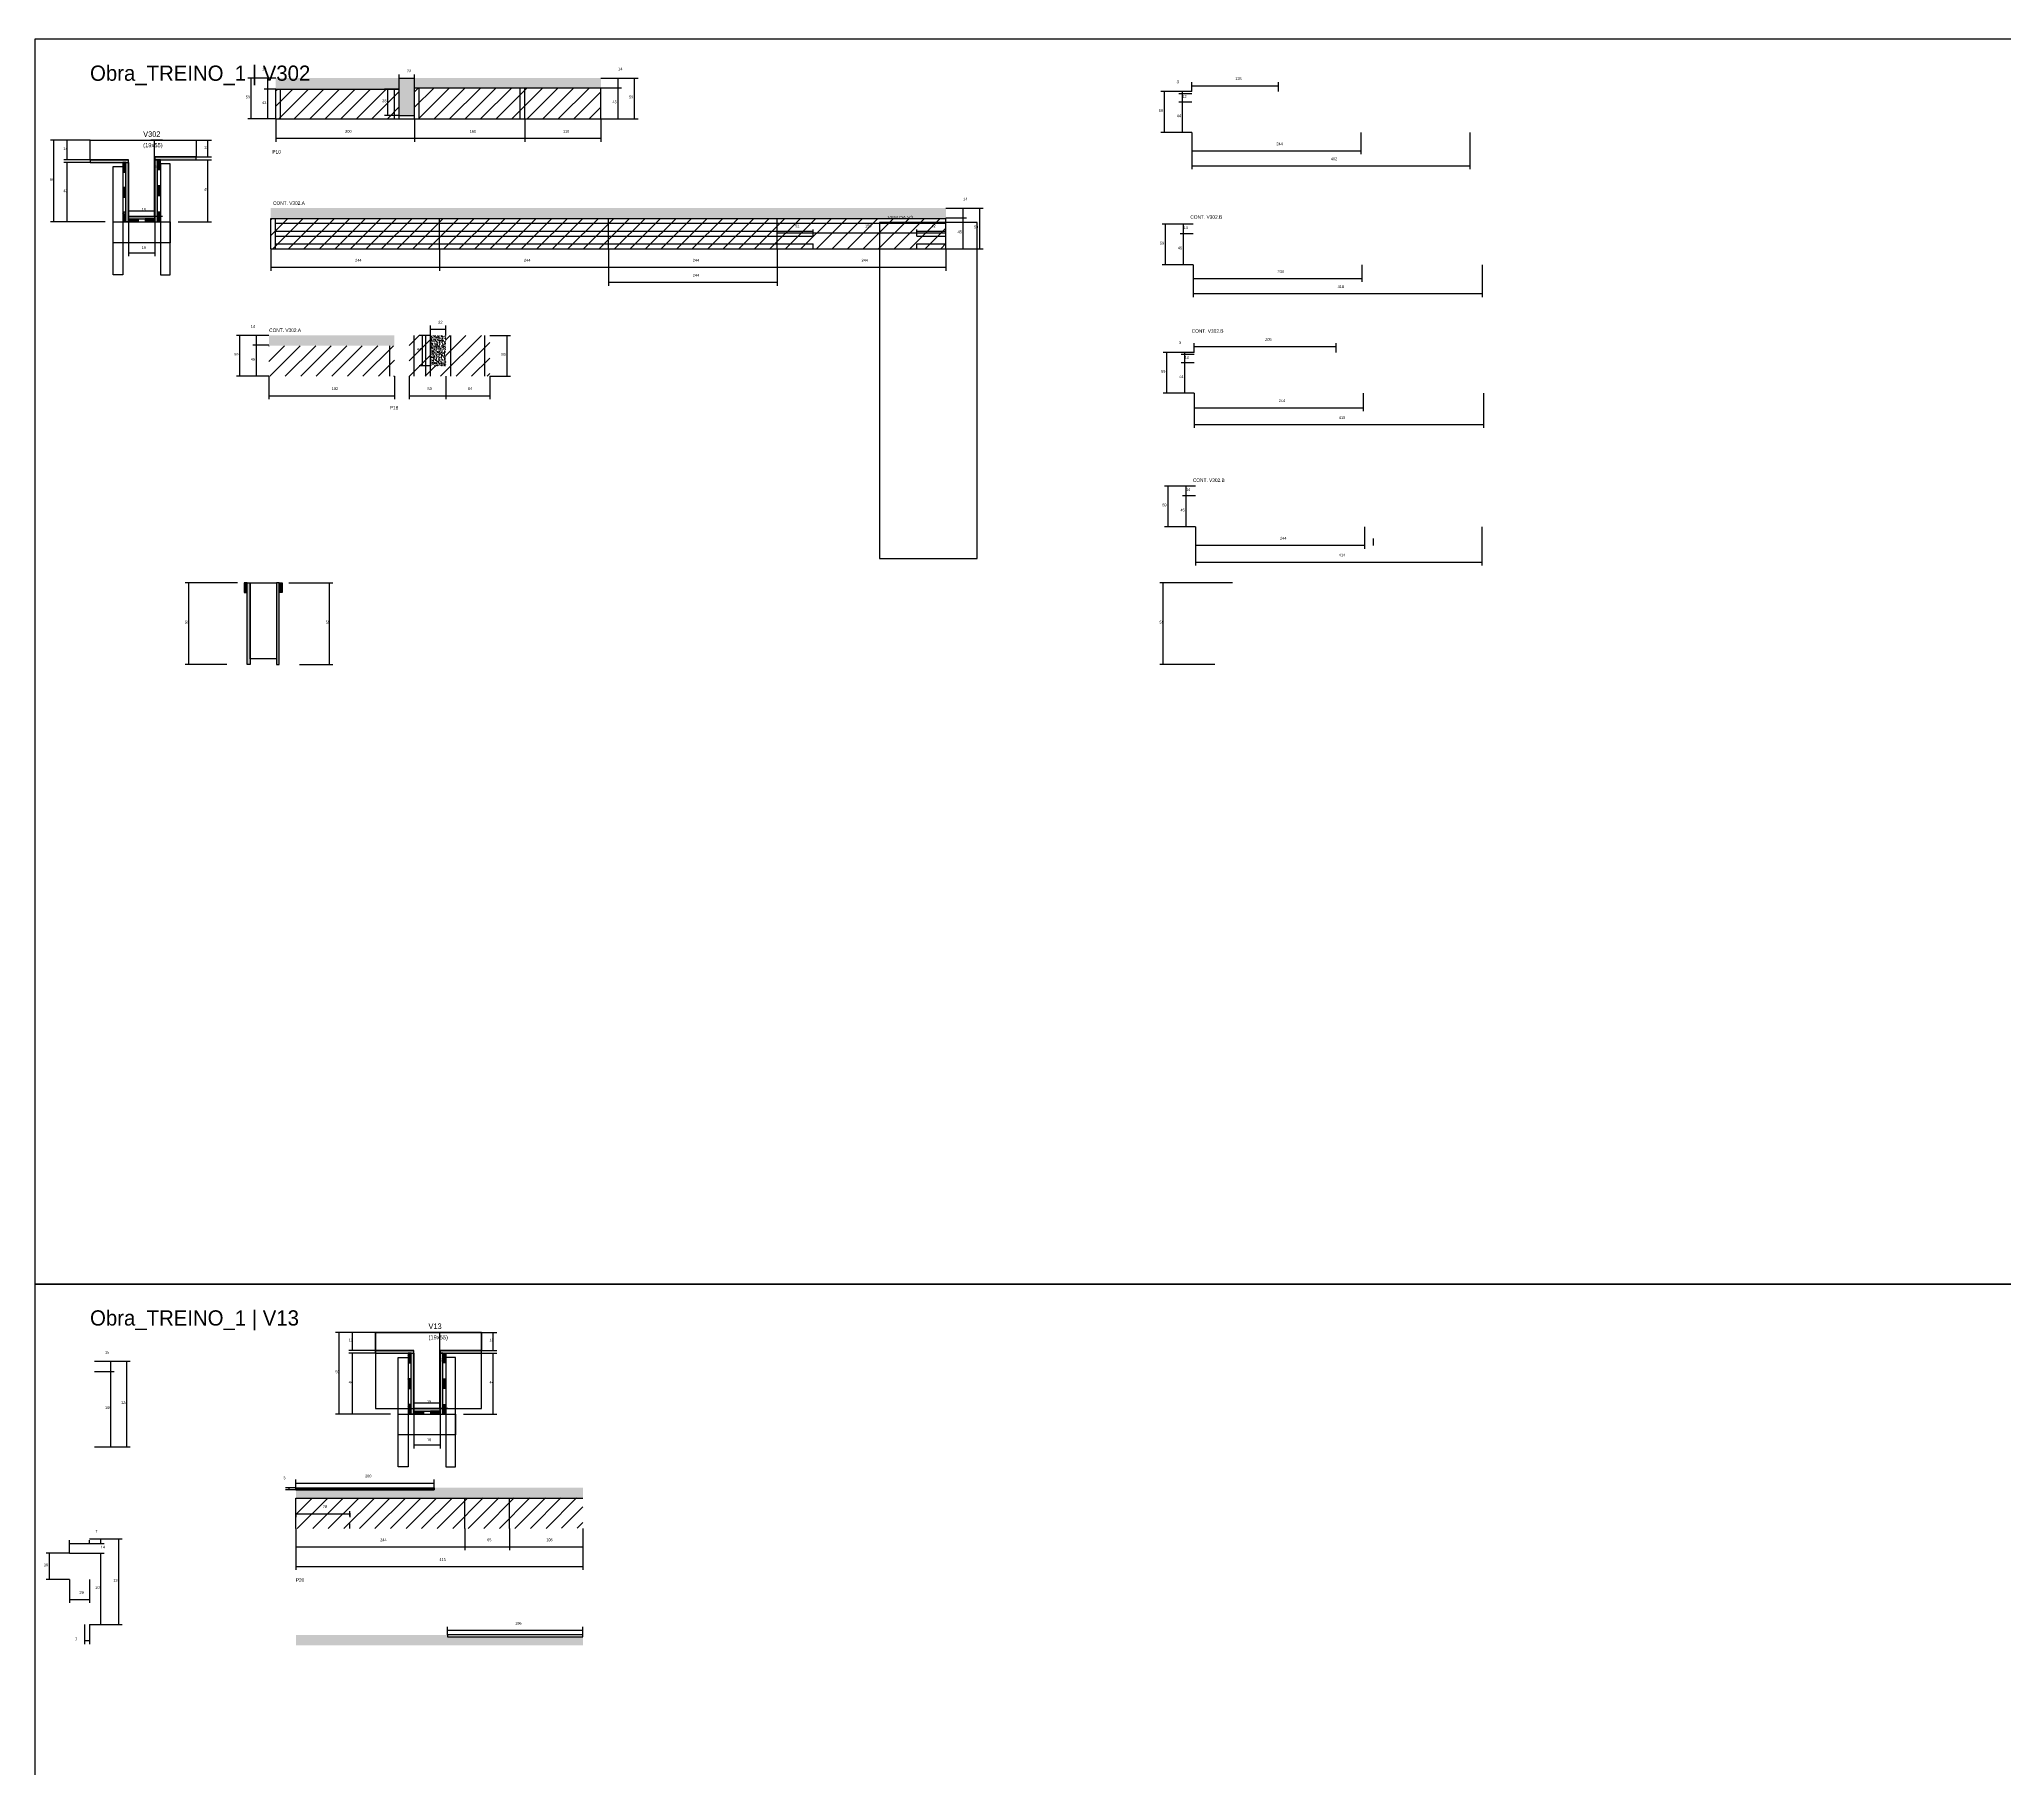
# Model space of a CAD drawing. Header units: metres. Extents: x -41 to 34840, y -36000 to 1848.
# Drawn here: x 5807 to 8648, y -701 to 1800 of the extents above; entities that cross this region are included whole.
import ezdxf

# ---------------------------------------------------------------- set-up
doc = ezdxf.new("R2010")
doc.units = ezdxf.units.M
for name, color, linetype in [('CELL_BORDER', 8, 'Continuous'), ('CONCRETO', 251, 'Continuous'), ('COTA', 4, 'Continuous'), ('Cota Seção (2x)', 4, 'Continuous'), ('Hachura', 253, 'Continuous'), ('LABEL_ID', 3, 'Continuous'), ('Madeira', 126, 'Continuous'), ('NOMENCLATURA', 7, 'Continuous'), ('Painéis', 200, 'Continuous'), ('REAPROVEITAMENTO', 251, 'Continuous'), ('SARR_2.2x7', 40, 'Continuous'), ('SARR_3.5x7', 81, 'Continuous'), ('SARR_EDITAR', 141, 'Continuous'), ('Texto Seção', 7, 'Continuous')]:
    doc.layers.add(name, color=color, linetype=linetype)

msp = doc.modelspace()

# ---------------------------------------------------------------- hatches: boundary and pattern name
at = {"layer": 'COTA'}
h = msp.add_hatch(dxfattribs=at)
h.set_pattern_fill('AR-CONC', scale=0.03)
h.paths.add_polyline_path([(6349, 1690), (6349, 1730), (6349, 1730), (6618.5, 1730), (6618.5, 1730), (6618.5, 1744), (6618.5, 1744), (6148.5, 1744), (6148.5, 1744), (6148.5, 1728), (6148.5, 1728), (6327, 1728), (6327, 1728), (6327, 1690), (6327, 1690), (6349, 1690)])
h = msp.add_hatch(dxfattribs=at)
h.set_pattern_fill('AR-CONC', scale=0.03)
h.paths.add_polyline_path([(7117.2, 1541), (7117.2, 1556), (7117.2, 1556), (6141.2, 1556), (6141.2, 1556), (6141.2, 1541), (6141.2, 1541), (7117.2, 1541)])
h = msp.add_hatch(dxfattribs=at)
h.set_pattern_fill('AR-CONC', scale=0.03)
h.paths.add_polyline_path([(6138.5, 1371.8), (6138.5, 1356.8), (6138.5, 1356.8), (6320, 1356.8), (6320, 1356.8), (6320, 1371.8), (6320, 1371.8), (6138.5, 1371.8)])
h = msp.add_hatch(dxfattribs=at)
h.set_pattern_fill('AR-CONC', scale=0.03)
h.paths.add_polyline_path([(6394.3, 1327.8), (6394.3, 1371.8), (6394.3, 1371.8), (6372.3, 1371.8), (6372.3, 1371.8), (6372.3, 1327.8), (6372.3, 1327.8), (6394.3, 1327.8)])
h = msp.add_hatch(dxfattribs=at)
h.set_pattern_fill('AR-CONC', scale=0.03)
h.paths.add_polyline_path([(6377.5, -297.5), (6177.5, -297.5), (6177.5, -297.5), (6177.5, -309.5), (6177.5, -309.5), (6592.5, -309.5), (6592.5, -309.5), (6592.5, -294.5), (6592.5, -294.5), (6377.5, -294.5), (6377.5, -294.5), (6377.5, -297.5)])
h = msp.add_hatch(dxfattribs=at)
h.set_pattern_fill('AR-CONC', scale=0.03)
h.paths.add_polyline_path([(6396.5, -510.4), (6592.5, -510.4), (6592.5, -510.4), (6592.5, -522.4), (6592.5, -522.4), (6177.5, -522.4), (6177.5, -522.4), (6177.5, -507.4), (6177.5, -507.4), (6396.5, -507.4), (6396.5, -507.4), (6396.5, -510.4)])
at = {"layer": 'Hachura'}
h = msp.add_hatch(color=8, dxfattribs=at)
h.dxf.hatch_style = 1
h.paths.add_polyline_path([(5935.6, 1621.9), (5935.6, 1625.9), (5935.6, 1625.9), (5880, 1625.9), (5880, 1625.9), (5880, 1621.9), (5880, 1621.9), (5935.6, 1621.9)])
h = msp.add_hatch(dxfattribs=at)
h.set_pattern_fill('ANSI31', scale=0.5)
h.paths.add_polyline_path([(5927.2, 1607.9), (5931.6, 1607.9), (5931.6, 1607.9), (5931.6, 1621.9), (5931.6, 1621.9), (5927.2, 1621.9), (5927.2, 1621.9), (5927.2, 1607.9)])
h = msp.add_hatch(color=8, dxfattribs=at)
h.dxf.hatch_style = 1
h.paths.add_polyline_path([(5931.6, 1621.9), (5935.6, 1621.9), (5935.6, 1621.9), (5935.6, 1535.9), (5935.6, 1535.9), (5931.6, 1535.9), (5931.6, 1535.9), (5931.6, 1621.9)])
h = msp.add_hatch(color=8, dxfattribs=at)
h.dxf.hatch_style = 1
h.paths.add_polyline_path([(6033.6, 1625.9), (6033.6, 1629.9), (6033.6, 1629.9), (5973.6, 1629.9), (5973.6, 1629.9), (5973.6, 1625.9), (5973.6, 1625.9), (6033.6, 1625.9)])
h = msp.add_hatch(color=8, dxfattribs=at)
h.dxf.hatch_style = 1
h.paths.add_polyline_path([(5977.6, 1625.9), (5973.6, 1625.9), (5973.6, 1625.9), (5973.6, 1535.9), (5973.6, 1535.9), (5977.6, 1535.9), (5977.6, 1535.9), (5977.6, 1625.9)])
h = msp.add_hatch(dxfattribs=at)
h.set_pattern_fill('ANSI31', scale=0.5)
h.paths.add_polyline_path([(5977.6, 1611.9), (5982, 1611.9), (5982, 1611.9), (5982, 1625.9), (5982, 1625.9), (5977.6, 1625.9), (5977.6, 1625.9), (5977.6, 1611.9)])
h = msp.add_hatch(dxfattribs=at)
h.set_pattern_fill('ANSI31', scale=0.5)
h.paths.add_polyline_path([(5927.2, 1571.9), (5931.6, 1571.9), (5931.6, 1571.9), (5931.6, 1585.9), (5931.6, 1585.9), (5927.2, 1585.9), (5927.2, 1585.9), (5927.2, 1571.9)])
h = msp.add_hatch(dxfattribs=at)
h.set_pattern_fill('ANSI31', scale=0.5)
h.paths.add_polyline_path([(5977.6, 1573.9), (5982, 1573.9), (5982, 1573.9), (5982, 1587.9), (5982, 1587.9), (5977.6, 1587.9), (5977.6, 1587.9), (5977.6, 1573.9)])
h = msp.add_hatch(dxfattribs=at)
h.set_pattern_fill('ANSI31', scale=0.5)
h.paths.add_polyline_path([(5927.2, 1535.9), (5931.6, 1535.9), (5931.6, 1535.9), (5931.6, 1549.9), (5931.6, 1549.9), (5927.2, 1549.9), (5927.2, 1549.9), (5927.2, 1535.9)])
h = msp.add_hatch(color=8, dxfattribs=at)
h.dxf.hatch_style = 1
h.paths.add_polyline_path([(5973.6, 1540.3), (5973.6, 1543.9), (5973.6, 1543.9), (5935.6, 1543.9), (5935.6, 1543.9), (5935.6, 1540.3), (5935.6, 1540.3), (5973.6, 1540.3)])
h = msp.add_hatch(dxfattribs=at)
h.set_pattern_fill('ANSI31', scale=0.5)
h.paths.add_polyline_path([(5935.6, 1535.9), (5935.6, 1540.3), (5935.6, 1540.3), (5949.6, 1540.3), (5949.6, 1540.3), (5949.6, 1535.9), (5949.6, 1535.9), (5935.6, 1535.9)])
h = msp.add_hatch(dxfattribs=at)
h.set_pattern_fill('ANSI31', scale=0.5)
h.paths.add_polyline_path([(5973.6, 1535.9), (5973.6, 1540.3), (5973.6, 1540.3), (5959.6, 1540.3), (5959.6, 1540.3), (5959.6, 1535.9), (5959.6, 1535.9), (5973.6, 1535.9)])
h = msp.add_hatch(dxfattribs=at)
h.set_pattern_fill('ANSI31', scale=0.5)
h.paths.add_polyline_path([(5977.6, 1535.9), (5982, 1535.9), (5982, 1535.9), (5982, 1549.9), (5982, 1549.9), (5977.6, 1549.9), (5977.6, 1549.9), (5977.6, 1535.9)])
h = msp.add_hatch(dxfattribs=at)
h.set_pattern_fill('ANSI31', scale=0.5)
h.paths.add_polyline_path([(6102.9, 1000.1), (6107.3, 1000.1), (6107.3, 1000.1), (6107.3, 1014.1), (6107.3, 1014.1), (6102.9, 1014.1), (6102.9, 1014.1), (6102.9, 1000.1)])
h = msp.add_hatch(color=8, dxfattribs=at)
h.dxf.hatch_style = 1
h.paths.add_polyline_path([(6111.3, 1014.1), (6107.3, 1014.1), (6107.3, 1014.1), (6107.3, 896.1), (6107.3, 896.1), (6111.3, 896.1), (6111.3, 896.1), (6111.3, 1014.1)])
h = msp.add_hatch(color=8, dxfattribs=at)
h.dxf.hatch_style = 1
h.paths.add_polyline_path([(6153.3, 1014.1), (6149.3, 1014.1), (6149.3, 1014.1), (6149.3, 896.1), (6149.3, 896.1), (6153.3, 896.1), (6153.3, 896.1), (6153.3, 1014.1)])
h = msp.add_hatch(dxfattribs=at)
h.set_pattern_fill('ANSI31', scale=0.5)
h.paths.add_polyline_path([(6157.7, 1000.1), (6153.3, 1000.1), (6153.3, 1000.1), (6153.3, 1014.1), (6153.3, 1014.1), (6157.7, 1014.1), (6157.7, 1014.1), (6157.7, 1000.1)])
h = msp.add_hatch(color=8, dxfattribs=at)
h.dxf.hatch_style = 1
h.paths.add_polyline_path([(6348, -100), (6348, -96), (6348, -96), (6292.4, -96), (6292.4, -96), (6292.4, -100), (6292.4, -100), (6348, -100)])
h = msp.add_hatch(dxfattribs=at)
h.set_pattern_fill('ANSI31', scale=0.5)
h.paths.add_polyline_path([(6339.6, -114), (6344, -114), (6344, -114), (6344, -100), (6344, -100), (6339.6, -100), (6339.6, -100), (6339.6, -114)])
h = msp.add_hatch(color=8, dxfattribs=at)
h.dxf.hatch_style = 1
h.paths.add_polyline_path([(6344, -100), (6348, -100), (6348, -100), (6348, -188), (6348, -188), (6344, -188), (6344, -188), (6344, -100)])
h = msp.add_hatch(color=8, dxfattribs=at)
h.dxf.hatch_style = 1
h.paths.add_polyline_path([(6446, -100), (6446, -96), (6446, -96), (6386, -96), (6386, -96), (6386, -100), (6386, -100), (6446, -100)])
h = msp.add_hatch(color=8, dxfattribs=at)
h.dxf.hatch_style = 1
h.paths.add_polyline_path([(6390, -98), (6386, -98), (6386, -98), (6386, -188), (6386, -188), (6390, -188), (6390, -188), (6390, -98)])
h = msp.add_hatch(dxfattribs=at)
h.set_pattern_fill('ANSI31', scale=0.5)
h.paths.add_polyline_path([(6394.4, -114), (6390, -114), (6390, -114), (6390, -100), (6390, -100), (6394.4, -100), (6394.4, -100), (6394.4, -114)])
h = msp.add_hatch(dxfattribs=at)
h.set_pattern_fill('ANSI31', scale=0.5)
h.paths.add_polyline_path([(6339.6, -151), (6344, -151), (6344, -151), (6344, -137), (6344, -137), (6339.6, -137), (6339.6, -137), (6339.6, -151)])
h = msp.add_hatch(dxfattribs=at)
h.set_pattern_fill('ANSI31', scale=0.5)
h.paths.add_polyline_path([(6394.4, -151), (6390, -151), (6390, -151), (6390, -137), (6390, -137), (6394.4, -137), (6394.4, -137), (6394.4, -151)])
h = msp.add_hatch(dxfattribs=at)
h.set_pattern_fill('ANSI31', scale=0.5)
h.paths.add_polyline_path([(6339.6, -188), (6344, -188), (6344, -188), (6344, -174), (6344, -174), (6339.6, -174), (6339.6, -174), (6339.6, -188)])
h = msp.add_hatch(color=8, dxfattribs=at)
h.dxf.hatch_style = 1
h.paths.add_polyline_path([(6386, -183.6), (6386, -180), (6386, -180), (6348, -180), (6348, -180), (6348, -183.6), (6348, -183.6), (6386, -183.6)])
h = msp.add_hatch(dxfattribs=at)
h.set_pattern_fill('ANSI31', scale=0.5)
h.paths.add_polyline_path([(6348, -188), (6348, -183.6), (6348, -183.6), (6362, -183.6), (6362, -183.6), (6362, -188), (6362, -188), (6348, -188)])
h = msp.add_hatch(dxfattribs=at)
h.set_pattern_fill('ANSI31', scale=0.5)
h.paths.add_polyline_path([(6386, -188), (6386, -183.6), (6386, -183.6), (6372, -183.6), (6372, -183.6), (6372, -188), (6372, -188), (6386, -188)])
h = msp.add_hatch(dxfattribs=at)
h.set_pattern_fill('ANSI31', scale=0.5)
h.paths.add_polyline_path([(6394.4, -188), (6390, -188), (6390, -188), (6390, -174), (6390, -174), (6394.4, -174), (6394.4, -174), (6394.4, -188)])
at = {"layer": 'REAPROVEITAMENTO'}
h = msp.add_hatch(dxfattribs=at)
h.set_pattern_fill('ANSI31', scale=5)
h.paths.add_polyline_path([(6327, 1685), (6327, 1728), (6327, 1728), (6148.5, 1728), (6148.5, 1728), (6148.5, 1685), (6148.5, 1685), (6327, 1685)])
h = msp.add_hatch(dxfattribs=at)
h.set_pattern_fill('ANSI31', scale=5)
h.paths.add_polyline_path([(6618.5, 1685), (6618.5, 1730), (6618.5, 1730), (6349, 1730), (6349, 1730), (6349, 1685), (6349, 1685), (6618.5, 1685)])
h = msp.add_hatch(dxfattribs=at)
h.set_pattern_fill('ANSI31', scale=5)
h.paths.add_polyline_path([(6141.2, 1541), (6141.2, 1497), (6141.2, 1497), (7117.2, 1497), (7117.2, 1497), (7117.2, 1541), (7117.2, 1541), (6141.2, 1541)])
h = msp.add_hatch(dxfattribs=at)
h.set_pattern_fill('ANSI31', scale=5)
h.paths.add_polyline_path([(6394.3, 1371.8), (6394.3, 1327.8), (6394.3, 1327.8), (6372.3, 1327.8), (6372.3, 1327.8), (6372.3, 1371.8), (6372.3, 1371.8), (6341.3, 1371.8), (6341.3, 1371.8), (6341.3, 1312.8), (6341.3, 1312.8), (6457.8, 1312.8), (6457.8, 1312.8), (6457.8, 1371.8), (6457.8, 1371.8), (6394.3, 1371.8)])
h = msp.add_hatch(dxfattribs=at)
h.set_pattern_fill('ANSI31', scale=5)
h.paths.add_polyline_path([(6320, 1312.8), (6320, 1356.8), (6320, 1356.8), (6138.5, 1356.8), (6138.5, 1356.8), (6138.5, 1312.8), (6138.5, 1312.8), (6320, 1312.8)])
h = msp.add_hatch(dxfattribs=at)
h.set_pattern_fill('ANSI31', scale=5)
h.paths.add_polyline_path([(6592.5, -353.2), (6592.5, -309.2), (6592.5, -309.2), (6177.5, -309.7), (6177.5, -309.7), (6177.5, -353.7), (6177.5, -353.7), (6592.5, -353.2)])

# ---------------------------------------------------------------- linework, layer by layer
at = {"layer": 'CELL_BORDER'}
for points in [[(5800, 0), (8700, 0), (8700, 1800), (5800, 1800)], [(5800, -1800), (8700, -1800), (8700, 0), (5800, 0)]]:
    msp.add_lwpolyline(points, close=True, dxfattribs=at)
at = {"layer": 'CONCRETO'}
for points in [[(5880, 1625.9), (5880, 1653.9), (6033.6, 1653.9), (6033.6, 1629.9), (5973.6, 1629.9), (5973.6, 1543.9), (5935.6, 1543.9), (5935.6, 1625.9)], [(6111.3, 1014.1), (6111.3, 1014.1), (6149.3, 1014.1), (6149.3, 986.1), (6149.3, 986.1), (6149.3, 904.1), (6111.3, 904.1), (6111.3, 1014.1)], [(6292.4, -96), (6292.4, -70), (6446, -70), (6446, -96), (6386, -96), (6386, -180), (6348, -180), (6348, -96)], [(6292.4, -180), (6446, -180), (6446, -70), (6292.4, -70)]]:
    msp.add_lwpolyline(points, close=True, dxfattribs=at)
at = {"layer": 'COTA'}
for p, q in [((6148.5, 1744), (6108.1, 1744)), ((6113.1, 1685), (6113.1, 1744)), ((6148.5, 1744), (6131.9, 1744)), ((6136.9, 1728), (6136.9, 1744)), ((6327, 1728), (6327, 1749)), ((6327, 1744), (6349, 1744)), ((6349, 1730), (6349, 1749)), ((6618.5, 1744), (6648.4, 1744)), ((6618.5, 1744), (6672.2, 1744)), ((6643.4, 1730), (6643.4, 1744)), ((6667.2, 1685), (6667.2, 1744)), ((7472.8, 1724.3), (7472.8, 1737.9)), ((7597.8, 1724.3), (7597.8, 1737.9)), ((6148.5, 1728), (6131.9, 1728)), ((6148.5, 1728), (6131.9, 1728)), ((6136.9, 1685), (6136.9, 1728)), ((6327, 1728), (6305.5, 1728)), ((6310.5, 1690), (6310.5, 1728)), ((6618.5, 1730), (6648.4, 1730)), ((6618.5, 1730), (6648.4, 1730)), ((6643.4, 1685), (6643.4, 1730)), ((7472.8, 1724.3), (7427.9, 1724.3)), ((7432.9, 1665.3), (7432.9, 1724.3)), ((7472.8, 1724.3), (7453.9, 1724.3)), ((7472.8, 1721.3), (7453.9, 1721.3)), ((7472.8, 1721.3), (7453.9, 1721.3)), ((7472.8, 1709.3), (7453.9, 1709.3)), ((7472.8, 1709.3), (7453.9, 1709.3)), ((7458.9, 1721.3), (7458.9, 1724.3)), ((7458.9, 1709.3), (7458.9, 1721.3)), ((7458.9, 1665.3), (7458.9, 1709.3)), ((7472.8, 1732.9), (7597.8, 1732.9)), ((6148.5, 1685), (6108.1, 1685)), ((6148.5, 1685), (6131.9, 1685)), ((6148.5, 1685), (6148.5, 1651.8)), ((6327, 1690), (6305.5, 1690)), ((6349, 1685), (6349, 1651.8)), ((6349, 1685), (6349, 1651.8)), ((6508.5, 1685), (6508.5, 1651.8)), ((6508.5, 1685), (6508.5, 1651.8)), ((6618.5, 1685), (6648.4, 1685)), ((6618.5, 1685), (6672.2, 1685)), ((6618.5, 1685), (6618.5, 1651.8)), ((5880, 1653.9), (5822.6, 1653.9)), ((5827.6, 1535.9), (5827.6, 1653.9)), ((5880, 1653.9), (5841.9, 1653.9)), ((5846.9, 1625.9), (5846.9, 1653.9)), ((6033.6, 1653.9), (6055.4, 1653.9)), ((6050.4, 1629.9), (6050.4, 1653.9)), ((6148.5, 1656.8), (6349, 1656.8)), ((6349, 1656.8), (6508.5, 1656.8)), ((6508.5, 1656.8), (6618.5, 1656.8)), ((7472.8, 1665.3), (7427.9, 1665.3)), ((7472.8, 1665.3), (7453.9, 1665.3)), ((7472.8, 1665.3), (7472.8, 1633.8)), ((7472.8, 1665.3), (7472.8, 1612.1)), ((7716.8, 1665.3), (7716.8, 1633.8)), ((7874.3, 1665.3), (7874.3, 1612.1)), ((5880, 1625.9), (5841.9, 1625.9)), ((5880, 1621.9), (5841.9, 1621.9)), ((5846.9, 1535.9), (5846.9, 1621.9)), ((6033.6, 1629.9), (6055.4, 1629.9)), ((6033.6, 1625.9), (6055.4, 1625.9)), ((6050.4, 1535.9), (6050.4, 1625.9)), ((7472.8, 1638.8), (7716.8, 1638.8)), ((7472.8, 1617.1), (7874.3, 1617.1)), ((5902, 1535.9), (5822.6, 1535.9)), ((5902, 1535.9), (5841.9, 1535.9)), ((5935.6, 1535.9), (5935.6, 1486.2)), ((5973.6, 1535.9), (5973.6, 1486.2)), ((6007.2, 1535.9), (6055.4, 1535.9)), ((7117.2, 1556), (7147.1, 1556)), ((7117.2, 1556), (7171, 1556)), ((7117.2, 1542), (7147.1, 1542)), ((7117.2, 1542), (7147.1, 1542)), ((7142.1, 1542), (7142.1, 1556)), ((7142.1, 1497), (7142.1, 1542)), ((7166, 1497), (7166, 1556)), ((6873.2, 1519), (6873.2, 1525)), ((6873.2, 1520), (6925.2, 1520)), ((6925.2, 1519), (6925.2, 1525)), ((6925.2, 1520), (6925.2, 1525)), ((6925.2, 1520), (7075.2, 1520)), ((7075.2, 1520.1), (7075.2, 1525.1)), ((7075.2, 1520), (7075.2, 1525)), ((7075.2, 1520.1), (7117.2, 1520.1)), ((7117.2, 1515.5), (7117.2, 1525.1)), ((7474.4, 1532.7), (7429.5, 1532.7)), ((7434.5, 1473.7), (7434.5, 1532.7)), ((7474.4, 1532.7), (7455.5, 1532.7)), ((7474.4, 1518.7), (7455.5, 1518.7)), ((7474.4, 1518.7), (7455.5, 1518.7)), ((7460.5, 1518.7), (7460.5, 1532.7)), ((7460.5, 1473.7), (7460.5, 1518.7)), ((5935.6, 1491.2), (5973.6, 1491.2)), ((6141.2, 1497), (6141.2, 1465.4)), ((6385.2, 1497), (6385.2, 1465.4)), ((6385.2, 1497), (6385.2, 1465.4)), ((6629.2, 1497), (6629.2, 1443.6)), ((6629.2, 1497), (6629.2, 1465.4)), ((6629.2, 1497), (6629.2, 1465.4)), ((6873.2, 1497), (6873.2, 1443.6)), ((6873.2, 1497), (6873.2, 1465.4)), ((6873.2, 1497), (6873.2, 1465.4)), ((7117.2, 1497), (7147.1, 1497)), ((7117.2, 1497), (7171, 1497)), ((7117.2, 1497), (7117.2, 1465.4)), ((6141.2, 1470.4), (6385.2, 1470.4)), ((6385.2, 1470.4), (6629.2, 1470.4)), ((6629.2, 1470.4), (6873.2, 1470.4)), ((6873.2, 1470.4), (7117.2, 1470.4)), ((7474.4, 1473.7), (7429.5, 1473.7)), ((7474.4, 1473.7), (7455.5, 1473.7)), ((7474.4, 1473.7), (7474.4, 1449.3)), ((7474.4, 1473.7), (7474.4, 1427.2)), ((7474.4, 1454.3), (7718.4, 1454.3)), ((7718.4, 1473.7), (7718.4, 1449.3)), ((7892.4, 1473.7), (7892.4, 1427.2)), ((6629.2, 1448.6), (6873.2, 1448.6)), ((7474.4, 1432.2), (7892.4, 1432.2)), ((6138.5, 1371.8), (6091.6, 1371.8)), ((6096.6, 1312.8), (6096.6, 1371.8)), ((6138.5, 1371.8), (6115.4, 1371.8)), ((6120.4, 1357.8), (6120.4, 1371.8)), ((6372.3, 1371.8), (6355.5, 1371.8)), ((6360.5, 1327.8), (6360.5, 1371.8)), ((6372.3, 1371.8), (6372.3, 1385.9)), ((6372.3, 1380.9), (6394.3, 1380.9)), ((6394.3, 1371.8), (6394.3, 1385.9)), ((6457.8, 1371.8), (6487.7, 1371.8)), ((6482.7, 1312.8), (6482.7, 1371.8)), ((6138.5, 1357.8), (6115.4, 1357.8)), ((6138.5, 1357.8), (6115.4, 1357.8)), ((6120.4, 1312.8), (6120.4, 1357.8)), ((7476.2, 1347.2), (7431.4, 1347.2)), ((7436.4, 1288.2), (7436.4, 1347.2)), ((7476.2, 1347.2), (7457.4, 1347.2)), ((7476.2, 1344.2), (7457.4, 1344.2)), ((7476.2, 1344.2), (7457.4, 1344.2)), ((7462.4, 1344.2), (7462.4, 1347.2)), ((7462.4, 1332.2), (7462.4, 1344.2)), ((7476.2, 1347.2), (7476.2, 1360.8)), ((7476.2, 1355.8), (7681.2, 1355.8)), ((7681.2, 1347.2), (7681.2, 1360.8)), ((6138.5, 1312.8), (6091.6, 1312.8)), ((6138.5, 1312.8), (6115.4, 1312.8)), ((6138.5, 1312.8), (6138.5, 1279.5)), ((6320, 1312.8), (6320, 1279.5)), ((6341.3, 1312.8), (6341.3, 1279.5)), ((6372.3, 1327.8), (6355.5, 1327.8)), ((6394.3, 1312.8), (6394.3, 1279.5)), ((6394.3, 1312.8), (6394.3, 1279.5)), ((6457.8, 1312.8), (6487.7, 1312.8)), ((6457.8, 1312.8), (6457.8, 1279.5)), ((7476.2, 1332.2), (7457.4, 1332.2)), ((7476.2, 1332.2), (7457.4, 1332.2)), ((7462.4, 1288.2), (7462.4, 1332.2)), ((6138.5, 1284.5), (6320, 1284.5)), ((6341.3, 1284.5), (6394.3, 1284.5)), ((6394.3, 1284.5), (6457.8, 1284.5)), ((7476.2, 1288.2), (7431.4, 1288.2)), ((7476.2, 1288.2), (7457.4, 1288.2)), ((7476.2, 1288.2), (7476.2, 1262.3)), ((7476.2, 1288.2), (7476.2, 1237.9)), ((7720.2, 1288.2), (7720.2, 1262.3)), ((7894.2, 1288.2), (7894.2, 1237.9)), ((7476.2, 1267.3), (7720.2, 1267.3)), ((7476.2, 1242.9), (7894.2, 1242.9)), ((7478, 1153.9), (7433.2, 1153.9)), ((7438.2, 1094.9), (7438.2, 1153.9)), ((7478, 1153.9), (7459.2, 1153.9)), ((7478, 1139.9), (7459.2, 1139.9)), ((7478, 1139.9), (7459.2, 1139.9)), ((7464.2, 1139.9), (7464.2, 1153.9)), ((7464.2, 1094.9), (7464.2, 1139.9)), ((7478, 1094.9), (7433.2, 1094.9)), ((7478, 1094.9), (7459.2, 1094.9)), ((7478, 1094.9), (7478, 1063.4)), ((7478, 1094.9), (7478, 1039.1)), ((7722, 1094.9), (7722, 1063.4)), ((7892, 1094.9), (7892, 1039.1)), ((7478, 1068.4), (7722, 1068.4)), ((7478, 1044.1), (7892, 1044.1)), ((6093.3, 1014.1), (6017.6, 1014.1)), ((6022.6, 896.1), (6022.6, 1014.1)), ((6167.3, 1014.1), (6231.1, 1014.1)), ((6226.1, 896.1), (6226.1, 1014.1)), ((7531.4, 1014.1), (7426.4, 1014.1)), ((7431.4, 896.1), (7431.4, 1014.1)), ((6077.7, 896.1), (6017.6, 896.1)), ((6182.9, 896.1), (6231.1, 896.1)), ((7505.8, 896.1), (7426.4, 896.1)), ((6292.4, -70), (6235, -70)), ((6240, -188), (6240, -70)), ((6292.4, -70), (6254.3, -70)), ((6259.3, -96), (6259.3, -70)), ((6446, -70), (6467.9, -70)), ((6462.9, -96), (6462.9, -70)), ((5886.4, -111.3), (5914.8, -111.3)), ((5886.4, -111.3), (5938, -111.3)), ((5909.8, -126.3), (5909.8, -111.3)), ((5933, -235.3), (5933, -111.3)), ((6292.4, -96), (6254.3, -96)), ((6292.4, -100), (6254.3, -100)), ((6259.3, -188), (6259.3, -100)), ((6446, -96), (6467.9, -96)), ((6446, -100), (6467.9, -100)), ((6462.9, -188), (6462.9, -100)), ((5886.4, -126.3), (5914.8, -126.3)), ((5886.4, -126.3), (5914.8, -126.3)), ((5909.8, -235.3), (5909.8, -126.3)), ((6314.4, -188), (6235, -188)), ((6314.4, -188), (6254.3, -188)), ((6348, -188), (6348, -237.7)), ((6386, -188), (6386, -237.7)), ((6419.6, -188), (6467.9, -188)), ((5886.4, -235.3), (5914.8, -235.3)), ((5886.4, -235.3), (5938, -235.3)), ((6348, -232.7), (6386, -232.7)), ((6177.5, -294.5), (6177.5, -282.8)), ((6377.5, -294.5), (6377.5, -282.8)), ((6177.5, -294.5), (6162.7, -294.5)), ((6177.5, -297.5), (6162.7, -297.5)), ((6167.7, -297.5), (6167.7, -294.5)), ((6177.5, -287.8), (6377.5, -287.8)), ((6177.5, -331.5), (6177.5, -337.1)), ((6177.5, -332.1), (6255.5, -332.1)), ((6255.5, -331.5), (6255.5, -337.1)), ((5879.2, -368.4), (5900.6, -368.4)), ((5895.6, -375.4), (5895.6, -368.4)), ((6177.5, -353.5), (6177.5, -385)), ((6177.5, -353.5), (6177.5, -413.5)), ((6421.5, -353.5), (6421.5, -385)), ((6421.5, -353.5), (6421.5, -385)), ((6486.5, -353.5), (6486.5, -385)), ((6486.5, -353.5), (6486.5, -385)), ((6592.5, -353.5), (6592.5, -385)), ((6592.5, -353.5), (6592.5, -413.5)), ((5850.2, -389.4), (5850.2, -370.4)), ((5850.2, -375.4), (5879.2, -375.4)), ((5850.2, -389.4), (5900.6, -389.4)), ((5879.2, -375.4), (5879.2, -370.4)), ((5879.2, -375.4), (5900.6, -375.4)), ((5895.6, -492.4), (5895.6, -389.4)), ((6177.5, -380), (6421.5, -380)), ((6421.5, -380), (6486.5, -380)), ((6486.5, -380), (6592.5, -380)), ((6177.5, -408.5), (6592.5, -408.5)), ((5872.2, -492.4), (5872.2, -520.6)), ((5879.2, -492.4), (5900.6, -492.4)), ((5879.2, -492.4), (5879.2, -520.6)), ((6396.5, -507.4), (6396.5, -495.7)), ((6396.5, -500.7), (6592.5, -500.7)), ((6592.5, -507.4), (6592.5, -495.7)), ((5872.2, -515.6), (5879.2, -515.6))]:
    msp.add_line(p, q, dxfattribs=at)
at = {"layer": 'Cota Seção (2x)'}
for p, q in [((5984.6, 1653.9), (5968.1, 1653.9)), ((5973.1, 1543.9), (5973.1, 1653.9)), ((5935.6, 1535.9), (5935.6, 1556.9)), ((5935.6, 1551.9), (5973.6, 1551.9)), ((5984.6, 1543.9), (5968.1, 1543.9)), ((5973.6, 1535.9), (5973.6, 1556.9)), ((6397, -70), (6380.5, -70)), ((6385.5, -180), (6385.5, -70)), ((6348, -188), (6348, -167)), ((6386, -188), (6386, -167)), ((6348, -172), (6386, -172)), ((6397, -180), (6380.5, -180)), ((5879.2, -368.4), (5926.6, -368.4)), ((5921.6, -492.4), (5921.6, -368.4)), ((5850.2, -389.4), (5816.4, -389.4)), ((5821.4, -427.4), (5821.4, -389.4)), ((5850.2, -427.4), (5816.4, -427.4)), ((5850.2, -427.4), (5850.2, -461.2)), ((5879.2, -427.4), (5879.2, -461.2)), ((5850.2, -456.2), (5879.2, -456.2)), ((5879.2, -492.4), (5926.6, -492.4))]:
    msp.add_line(p, q, dxfattribs=at)
at = {"layer": 'Madeira'}
for points in [[(5927.2, 1607.9), (5931.6, 1607.9), (5931.6, 1621.9), (5927.2, 1621.9)], [(5977.6, 1611.9), (5982, 1611.9), (5982, 1625.9), (5977.6, 1625.9)], [(5927.2, 1571.9), (5931.6, 1571.9), (5931.6, 1585.9), (5927.2, 1585.9)], [(5977.6, 1573.9), (5982, 1573.9), (5982, 1587.9), (5977.6, 1587.9)], [(5927.2, 1535.9), (5931.6, 1535.9), (5931.6, 1549.9), (5927.2, 1549.9)], [(5935.6, 1535.9), (5935.6, 1540.3), (5949.6, 1540.3), (5949.6, 1535.9)], [(5973.6, 1535.9), (5973.6, 1540.3), (5959.6, 1540.3), (5959.6, 1535.9)], [(5977.6, 1535.9), (5982, 1535.9), (5982, 1549.9), (5977.6, 1549.9)], [(6102.9, 1000.1), (6107.3, 1000.1), (6107.3, 1014.1), (6102.9, 1014.1)], [(6157.7, 1000.1), (6153.3, 1000.1), (6153.3, 1014.1), (6157.7, 1014.1)], [(6339.6, -114), (6344, -114), (6344, -100), (6339.6, -100)], [(6394.4, -114), (6390, -114), (6390, -100), (6394.4, -100)], [(6339.6, -151), (6344, -151), (6344, -137), (6339.6, -137)], [(6394.4, -151), (6390, -151), (6390, -137), (6394.4, -137)], [(6339.6, -188), (6344, -188), (6344, -174), (6339.6, -174)], [(6348, -188), (6348, -183.6), (6362, -183.6), (6362, -188)], [(6386, -188), (6386, -183.6), (6372, -183.6), (6372, -188)], [(6394.4, -188), (6390, -188), (6390, -174), (6394.4, -174)]]:
    msp.add_lwpolyline(points, close=True, dxfattribs=at)
at = {"layer": 'NOMENCLATURA'}
msp.add_line((7734.7, 1078.1), (7734.7, 1068.2), dxfattribs=at)
at = {"layer": 'Painéis'}
for p, q in [((6148.5, 1728), (6327, 1728)), ((6148.5, 1685), (6148.5, 1728)), ((6327, 1690), (6327, 1728)), ((6349, 1730), (6508.5, 1730)), ((6349, 1685), (6349, 1730)), ((6508.5, 1730), (6618.5, 1730)), ((6508.5, 1685), (6508.5, 1730)), ((6618.5, 1685), (6618.5, 1730)), ((6148.5, 1685), (6349, 1685)), ((6327, 1690), (6349, 1690)), ((6349, 1685), (6349, 1690)), ((6349, 1685), (6508.5, 1685)), ((6508.5, 1685), (6618.5, 1685)), ((5880, 1625.9), (5935.6, 1625.9)), ((5973.6, 1629.9), (6033.6, 1629.9)), ((5935.6, 1543.9), (5973.6, 1543.9)), ((6141.2, 1541), (7117.2, 1541)), ((6141.2, 1497), (6141.2, 1541)), ((6385.2, 1497), (6385.2, 1541)), ((6629.2, 1497), (6629.2, 1541)), ((6873.2, 1497), (6873.2, 1541)), ((7117.2, 1497), (7117.2, 1541)), ((6141.2, 1497), (7117.2, 1497)), ((6292.4, -96), (6348, -96)), ((6292.4, -100), (6292.4, -96)), ((6348, -100), (6348, -96)), ((6348, -188), (6348, -100)), ((6386, -96), (6446, -96)), ((6386, -100), (6386, -96)), ((6386, -188), (6386, -100)), ((6446, -100), (6446, -96)), ((6348, -180), (6386, -180)), ((6348, -183.6), (6348, -180)), ((6386, -183.6), (6386, -180)), ((6177.5, -294.5), (6377.5, -294.5)), ((6177.5, -297.5), (6377.5, -297.5)), ((6177.5, -309.5), (6592.5, -309.5)), ((6177.5, -353.5), (6177.5, -309.5)), ((6421.5, -353.5), (6421.5, -309.5)), ((6486.5, -353.5), (6486.5, -309.5))]:
    msp.add_line(p, q, dxfattribs=at)
for points in [[(5935.6, 1621.9), (5935.6, 1625.9), (5880, 1625.9), (5880, 1621.9)], [(5931.6, 1621.9), (5935.6, 1621.9), (5935.6, 1535.9), (5931.6, 1535.9)], [(6033.6, 1625.9), (6033.6, 1629.9), (5973.6, 1629.9), (5973.6, 1625.9)], [(5977.6, 1625.9), (5973.6, 1625.9), (5973.6, 1535.9), (5977.6, 1535.9)], [(5973.6, 1540.3), (5973.6, 1543.9), (5935.6, 1543.9), (5935.6, 1540.3)], [(6107.3, 1014.1), (6111.3, 1014.1), (6111.3, 896.1), (6107.3, 896.1)], [(6153.3, 1014.1), (6149.3, 1014.1), (6149.3, 896.1), (6153.3, 896.1)], [(6348, -100), (6348, -96), (6292.4, -96), (6292.4, -100)], [(6344, -100), (6348, -100), (6348, -188), (6344, -188)], [(6446, -100), (6446, -96), (6386, -96), (6386, -100)], [(6390, -100), (6386, -100), (6386, -188), (6390, -188)], [(6386, -183.6), (6386, -180), (6348, -180), (6348, -183.6)], [(6177.5, -294.5), (6377.5, -294.5), (6377.5, -297.5), (6177.5, -297.5)], [(6592.5, -507.4), (6396.5, -507.4), (6396.5, -510.4), (6592.5, -510.4)]]:
    msp.add_lwpolyline(points, close=True, dxfattribs=at)
at = {"layer": 'SARR_2.2x7'}
for p, q in [((6155.4, 1685), (6155.4, 1728)), ((6320, 1685), (6320, 1728)), ((6327, 1685), (6327, 1728)), ((6355.9, 1685), (6355.9, 1730)), ((6501.5, 1685), (6501.5, 1730)), ((6148.2, 1497), (6148.2, 1541)), ((6148.2, 1534), (6385.2, 1534)), ((6148.2, 1522.5), (6385.2, 1522.5)), ((6148.2, 1515.5), (6385.2, 1515.5)), ((6385.2, 1534), (6629.2, 1534)), ((6385.2, 1522.5), (6629.2, 1522.5)), ((6385.2, 1515.5), (6629.2, 1515.5)), ((6629.2, 1534), (6873.2, 1534)), ((6629.2, 1522.5), (6873.2, 1522.5)), ((6629.2, 1515.5), (6873.2, 1515.5)), ((6873.2, 1534), (7117.2, 1534)), ((6873.2, 1522.5), (6925.2, 1522.5)), ((6873.2, 1515.5), (6925.2, 1515.5)), ((6925.2, 1515.5), (6925.2, 1522.5)), ((7075.2, 1522.5), (7117.2, 1522.5)), ((7075.2, 1515.5), (7075.2, 1522.5)), ((7075.2, 1515.5), (7117.2, 1515.5)), ((6148.2, 1504), (6385.2, 1504)), ((6385.2, 1504), (6629.2, 1504)), ((6629.2, 1504), (6873.2, 1504)), ((6873.2, 1504), (6925.2, 1504)), ((6925.2, 1497), (6925.2, 1504)), ((7075.2, 1504), (7117.2, 1504)), ((7075.2, 1497), (7075.2, 1504)), ((6348.3, 1312.8), (6348.3, 1371.8)), ((6365.3, 1312.8), (6365.3, 1371.8)), ((6372.3, 1312.8), (6372.3, 1371.8)), ((6401.3, 1312.8), (6401.3, 1371.8)), ((6450.8, 1312.8), (6450.8, 1371.8)), ((6313.1, 1312.8), (6313.1, 1356.8)), ((6255.5, -335.5), (6255.5, -328.5)), ((6255.5, -353.5), (6255.5, -346.5))]:
    msp.add_line(p, q, dxfattribs=at)
at = {"layer": 'SARR_3.5x7'}
for points in [[(5996, 1619.9), (5982, 1619.9), (5982, 1459.5), (5996, 1459.5)], [(5913.2, 1616), (5927.2, 1616), (5927.2, 1459.5), (5913.2, 1459.5)], [(5913.2, 1535.9), (5996, 1535.9), (5996, 1505.9), (5913.2, 1505.9)], [(6325.6, -106), (6339.6, -106), (6339.6, -264.5), (6325.6, -264.5)], [(6408.4, -106), (6394.4, -106), (6394.4, -264.5), (6408.4, -264.5)], [(6325.6, -188), (6408.4, -188), (6408.4, -218.1), (6325.6, -218.1)]]:
    msp.add_lwpolyline(points, close=True, dxfattribs=at)
at = {"layer": 'SARR_EDITAR'}
msp.add_line((6177.5, -296), (6377.5, -296), dxfattribs=at)
at = {"layer": 'Texto Seção'}
msp.add_lwpolyline([(7020.9, 1049.4), (7162.3, 1049.4), (7162.3, 1534.9), (7020.9, 1534.9)], close=True, dxfattribs=at)

# ---------------------------------------------------------------- texts
at = {"layer": 'COTA'}
for s, p in [('16', (6128.8, 1755)), ('22', (6338, 1752)), ('14', (6643.4, 1755.1)), ('3', (7450.7, 1736.5)), ('125', (7535.3, 1741)), ('59', (6105, 1714.5)), ('43', (6128.7, 1706.5)), ('38', (6302.3, 1709)), ('45', (6635.2, 1707.5)), ('59', (6659.1, 1714.5)), ('12', (7458.9, 1715.3)), ('59', (7424.8, 1694.8)), ('44', (7450.8, 1687.3)), ('200', (6248.7, 1664.9)), ('160', (6428.7, 1664.9)), ('110', (6563.5, 1664.9)), ('244', (7594.8, 1646.8)), ('14', (5841.4, 1639.9)), ('12', (6044.9, 1641.9)), ('402', (7673.5, 1625.2)), ('59', (5822.1, 1594.9)), ('43', (5841.4, 1578.9)), ('45', (6044.9, 1580.9)), ('14', (7142.1, 1567)), ('52', (6899.2, 1528.1)), ('150', (7000.2, 1528.1)), ('42', (7096.2, 1528.1)), ('45', (7134, 1519.5)), ('59', (7157.8, 1526.5)), ('59', (7426.4, 1503.2)), ('14', (7460.5, 1525.7)), ('19', (5954.6, 1496.7)), ('244', (6263.2, 1478.5)), ('244', (6507.2, 1478.5)), ('244', (6751.2, 1478.5)), ('244', (6995.2, 1478.5)), ('45', (7452.4, 1496.2)), ('244', (6751.2, 1456.7)), ('244', (7596.4, 1462.3)), ('418', (7683.4, 1440.3)), ('22', (6383.3, 1388.9)), ('14', (6112.3, 1382.8)), ('205', (7578.7, 1363.9)), ('59', (6088.4, 1342.3)), ('45', (6112.3, 1335.3)), ('44', (6352.4, 1349.8)), ('59', (6474.6, 1342.3)), ('3', (7454.1, 1359.4)), ('12', (7462.4, 1338.2)), ('59', (7428.2, 1317.7)), ('44', (7454.3, 1310.2)), ('182', (6229.3, 1292.7)), ('53', (6367.8, 1292.7)), ('64', (6426.1, 1292.7)), ('244', (7598.2, 1275.4)), ('418', (7685.2, 1251)), ('14', (7464.2, 1146.9)), ('59', (7430, 1124.4)), ('45', (7456.1, 1117.4)), ('244', (7600, 1076.5)), ('414', (7685, 1052.2)), ('59', (6017.1, 955.1)), ('59', (6220.6, 955.1)), ('59', (7425.9, 955.1)), ('13', (6253.8, -83)), ('13', (6457.4, -83)), ('15', (5901.7, -100.6)), ('59', (6234.5, -129)), ('44', (6253.8, -144)), ('44', (6457.4, -144)), ('124', (5924.9, -173.3)), ('109', (5901.7, -180.8)), ('19', (6367, -227.2)), ('3', (6159.4, -282.3)), ('200', (6277.5, -279.7)), ('78', (6216.5, -324)), ('7', (5887.6, -359.5)), ('244', (6299.5, -371.9)), ('65', (6454, -371.9)), ('106', (6539.5, -371.9)), ('14', (5895.6, -382.4)), ('415', (6385, -400.4)), ('103', (5887.4, -440.9)), ('196', (6494.5, -492.6)), ('7', (5858.4, -515.6))]:
    msp.add_text(s, height=4, dxfattribs=at).set_placement(p)
at = {"layer": 'Cota Seção (2x)'}
for s, p in [('55', (5973.1, 1613.9)), ('19', (5954.6, 1551.9)), ('55', (6385.5, -112)), ('19', (6367, -172)), ('38', (5813.1, -408.4)), ('29', (5864.7, -448.1)), ('124', (5913.5, -430.4))]:
    msp.add_text(s, height=4, dxfattribs=at).set_placement(p)
at = {"layer": 'LABEL_ID'}
for s, p in [('Obra_TREINO_1 | V302', (5880, 1740)), ('Obra_TREINO_1 | V13', (5880, -60))]:
    msp.add_text(s, height=22, dxfattribs=at).set_placement(p)
at = {"layer": 'NOMENCLATURA'}
for s, p in [('P10', (6143.5, 1634.8)), ('P18', (6313.3, 1264.7)), ('P20', (6177.3, -430.5))]:
    msp.add_text(s, height=5, dxfattribs=at).set_placement(p)
at = {"layer": 'Texto Seção'}
for s, height, p in [('V302', 8, (5956.8, 1658.9)), ('(19x55)', 6, (5956.8, 1643.9)), ('CONT. V302.A', 5, (6144.5, 1560.6)), ('VEM DA V2', 5, (7032.9, 1539.7)), ('CONT. V302.B', 5, (7470.5, 1540.5)), ('CONT. V302.A', 5, (6138.9, 1376.8)), ('CONT. V302.B', 5, (7472.3, 1375.6)), ('CONT. V302.B', 5, (7474.1, 1160)), ('V13', 8, (6369.2, -65)), ('(19x55)', 6, (6369.2, -80))]:
    msp.add_text(s, height=height, dxfattribs=at).set_placement(p)

doc.saveas('drawing.dxf')
